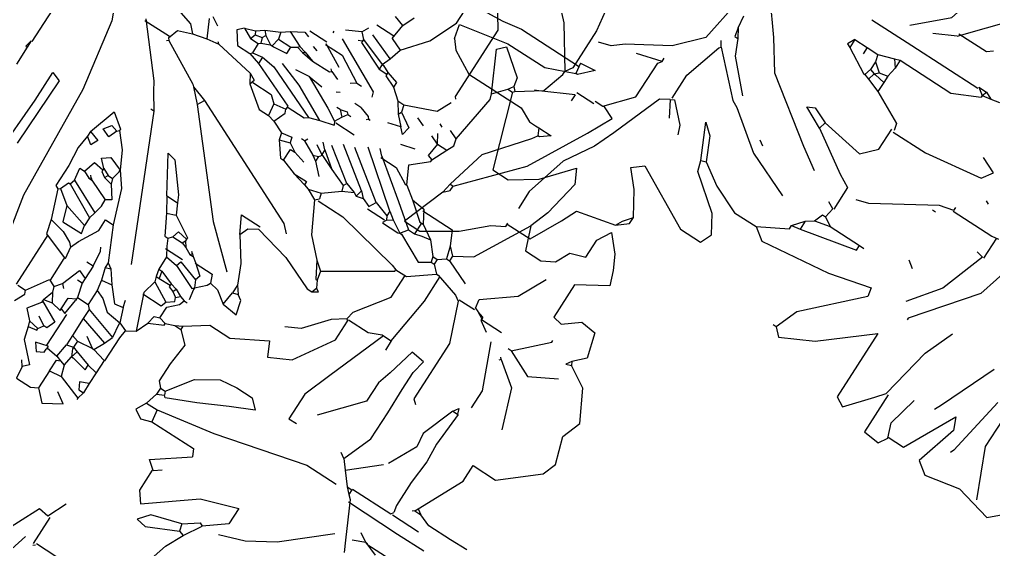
# Model space of a CAD drawing. Header units: metres. Extents: x 1769 to 3632, y 809 to 2652.
# Drawn here: x 2738.1456 to 2738.4718, y 1806.6162 to 1806.7936 of the extents above; entities that cross this region are included whole.
import ezdxf

# ---------------------------------------------------------------- set-up
doc = ezdxf.new("R2010")
doc.units = ezdxf.units.M
doc.header["$LTSCALE"] = 10
doc.layers.add('A-ELEV0', color=7, linetype='Continuous')
doc.layers.add('L-PLNT', color=66, linetype='Continuous')

# ---------------------------------------------------------------- blocks, each defined once
blk = doc.blocks.new('GARRA DE LEON')
at = {"layer": 'L-PLNT', "color": 65, "linetype": 'Continuous'}
for p, q in [((1271.7821, 335.3903), (1271.8152, 335.4027)), ((1271.8152, 335.4027), (1271.8773, 335.382)), ((1271.8773, 335.382), (1271.9229, 335.3986)), ((1271.9229, 335.3986), (1271.9933, 335.3613)), ((1271.7117, 335.3075), (1271.7821, 335.3903)), ((1271.9933, 335.3613), (1272.0223, 335.3116)), ((1271.5439, 335.3386), (1271.5429, 335.2951)), ((1272.0554, 335.3323), (1272.0305, 335.3075)), ((1272.1134, 335.3158), (1272.0554, 335.3323)), ((1272.0181, 335.2992), (1272.0223, 335.3116)), ((1272.0305, 335.3075), (1272.0223, 335.3116)), ((1272.1175, 335.2785), (1272.1134, 335.3158)), ((1271.5429, 335.2951), (1271.5429, 335.2371)), ((1271.7117, 335.2474), (1271.7117, 335.3075)), ((1271.9477, 335.2412), (1271.9809, 335.3034)), ((1272.0305, 335.3075), (1272.0181, 335.2992)), ((1272.2211, 335.2868), (1272.1796, 335.2185)), ((1272.2542, 335.2744), (1272.2211, 335.2868)), ((1272.0885, 335.2412), (1272.1175, 335.2785)), ((1272.2873, 335.2578), (1272.2542, 335.2744)), ((1271.4891, 335.1874), (1271.4891, 335.2578)), ((1271.5626, 335.1957), (1271.6703, 335.2474)), ((1271.6703, 335.2474), (1271.7117, 335.2474)), ((1271.9063, 335.2247), (1271.8152, 335.2578)), ((1271.9767, 335.1791), (1272.043, 335.2454)), ((1272.043, 335.2454), (1272.0471, 335.2454)), ((1272.3246, 335.2247), (1272.2873, 335.2578)), ((1271.5191, 335.1543), (1271.5191, 335.2247)), ((1271.5429, 335.2371), (1271.5543, 335.2081)), ((1271.9477, 335.1708), (1271.9063, 335.2247)), ((1271.9767, 335.1791), (1271.9477, 335.2412)), ((1272.0927, 335.2185), (1272.0885, 335.2412)), ((1272.2915, 335.206), (1272.3246, 335.2247)), ((1271.4321, 335.1418), (1271.4321, 335.204)), ((1271.5543, 335.1915), (1271.5543, 335.2081)), ((1271.5626, 335.1957), (1271.5543, 335.2081)), ((1272.1796, 335.2185), (1272.0927, 335.2185)), ((1272.2335, 335.1708), (1272.2459, 335.206)), ((1272.2459, 335.206), (1272.2915, 335.206)), ((1269.9724, 335.1211), (1270.0304, 335.1833)), ((1271.4901, 335.0549), (1271.4891, 335.1874)), ((1271.5543, 335.1915), (1271.5502, 335.1874)), ((1271.5543, 335.1915), (1271.5626, 335.1957)), ((1271.9767, 335.1791), (1271.9767, 335.1708)), ((1271.4342, 335.1377), (1271.4218, 335.1708)), ((1271.5191, 335.1501), (1271.5253, 335.1543)), ((1271.5419, 335.1504), (1271.5253, 335.1543)), ((1271.662, 335.1548), (1271.604, 335.1504)), ((1271.7076, 335.1512), (1271.662, 335.1548)), ((1271.7904, 335.1563), (1271.7076, 335.1512)), ((1271.8028, 335.1501), (1271.7904, 335.1543)), ((1271.7904, 335.1418), (1271.7904, 335.1543)), ((1271.8649, 335.1729), (1271.8194, 335.1729)), ((1271.9684, 335.1294), (1271.8649, 335.1729)), ((1271.9477, 335.1708), (1271.9436, 335.1667)), ((1271.9477, 335.1708), (1271.9519, 335.1667)), ((1272.0885, 335.1253), (1272.1548, 335.1584)), ((1272.1838, 335.1253), (1272.2003, 335.1543)), ((1272.2003, 335.1543), (1272.2335, 335.1708)), ((1271.4342, 335.1377), (1271.4218, 335.1087)), ((1271.4342, 335.1377), (1271.4342, 335.1418)), ((1271.4342, 335.1377), (1271.4466, 335.117)), ((1271.5191, 335.0466), (1271.5191, 335.1501)), ((1271.604, 335.1504), (1271.5419, 335.1504)), ((1271.7904, 335.1418), (1271.7117, 335.1129)), ((1271.7904, 335.1418), (1271.8028, 335.1501)), ((1271.9995, 335.0839), (1271.9995, 335.1377)), ((1269.9931, 335.0342), (1269.9724, 335.1211)), ((1271.6786, 335.117), (1271.6123, 335.0839)), ((1271.7117, 335.1129), (1271.6786, 335.117)), ((1272.0347, 335.0549), (1272.0885, 335.1253)), ((1272.1838, 335.0839), (1272.1838, 335.1253)), ((1271.4135, 335.0963), (1271.3887, 335.1087)), ((1271.4963, 335.0549), (1271.4135, 335.0963)), ((1271.9974, 335.0839), (1271.9809, 335.1087)), ((1272.3701, 335.0963), (1272.2832, 335.0797)), ((1272.4033, 335.0797), (1272.3701, 335.0963)), ((1270.1049, 335.0311), (1269.9931, 335.0797)), ((1271.3265, 334.9679), (1271.4135, 335.0673)), ((1271.546, 335.0093), (1271.604, 335.0756)), ((1272.0015, 335.0839), (1271.9974, 335.0839)), ((1272.0098, 335.0673), (1272.0015, 335.0839)), ((1272.0057, 335.0839), (1272.0015, 335.0839)), ((1272.0098, 335.0673), (1272.0057, 335.0839)), ((1272.014, 335.059), (1272.0098, 335.0673)), ((1272.2376, 335.0632), (1272.1838, 335.0839)), ((1272.2832, 335.0797), (1272.2376, 335.0632)), ((1272.337, 335.0218), (1272.4033, 335.0797)), ((1271.5046, 335.0466), (1271.4963, 335.0549)), ((1271.517, 335.0342), (1271.5046, 335.0466)), ((1271.517, 335.0466), (1271.5046, 335.0466)), ((1271.517, 335.0342), (1271.517, 335.0466)), ((1271.7655, 335.0528), (1271.7572, 335.0632)), ((1271.9146, 335.0528), (1271.7655, 335.0528)), ((1272.0057, 335.0176), (1271.9146, 335.0528)), ((1272.0098, 335.0176), (1272.0098, 335.059)), ((1272.014, 335.059), (1272.0347, 335.0549)), ((1272.1092, 334.9928), (1272.2376, 335.0632)), ((1269.9765, 334.9514), (1269.9931, 335.0342)), ((1270.1753, 335.0311), (1270.1049, 335.0311)), ((1271.546, 335.0093), (1271.517, 335.0342)), ((1271.8152, 335.0192), (1271.8484, 335.0259)), ((1271.8484, 335.0259), (1271.8525, 334.9928)), ((1270.2043, 335.0011), (1270.0593, 334.9762)), ((1271.5088, 334.9306), (1271.5088, 335.0093)), ((1271.5667, 334.9928), (1271.546, 335.0093)), ((1271.5667, 334.9928), (1271.6371, 335.0197)), ((1271.6371, 335.0197), (1271.7076, 335.0207)), ((1271.7076, 335.0207), (1271.7696, 335.0192)), ((1271.7696, 335.0192), (1271.8152, 335.0192)), ((1272.014, 335.0052), (1272.0057, 335.0176)), ((1272.0305, 334.9472), (1272.014, 335.0052)), ((1272.0719, 334.9514), (1272.0471, 335.0093)), ((1272.2976, 334.9638), (1272.337, 335.0218)), ((1271.5667, 334.9928), (1271.575, 334.9803)), ((1271.8525, 334.9928), (1271.7862, 334.9762)), ((1272.0844, 334.9514), (1272.1092, 334.9928)), ((1270.0593, 334.9762), (1270.0511, 334.9721)), ((1271.2893, 334.9058), (1271.3265, 334.9679)), ((1271.7034, 334.9658), (1271.6164, 334.8892)), ((1271.7531, 334.9658), (1271.7034, 334.9658)), ((1271.7862, 334.9762), (1271.7531, 334.9658)), ((1272.2976, 334.9224), (1272.2976, 334.9638)), ((1269.9972, 334.9224), (1269.9765, 334.9514)), ((1270.0966, 334.9514), (1269.9972, 334.9224)), ((1270.0034, 334.8768), (1270.1256, 334.9389)), ((1270.1256, 334.9389), (1270.0966, 334.9514)), ((1270.2622, 334.9534), (1270.1297, 334.8975)), ((1271.8484, 334.9389), (1271.8235, 334.9389)), ((1271.8484, 334.9389), (1271.9643, 334.9534)), ((1271.8484, 334.9182), (1271.8484, 334.9389)), ((1271.9643, 334.9534), (1272.0305, 334.9534)), ((1271.9891, 334.8892), (1272.0305, 334.9431)), ((1272.0305, 334.9431), (1272.0305, 334.9472)), ((1272.0471, 334.9265), (1272.0305, 334.9431)), ((1272.0595, 334.9265), (1272.0719, 334.9431)), ((1272.0719, 334.9431), (1272.0719, 334.9514)), ((1272.0844, 334.9514), (1272.0719, 334.9514)), ((1272.1009, 334.9348), (1272.0719, 334.9431)), ((1272.1009, 334.9348), (1272.0844, 334.9514)), ((1272.1341, 334.9182), (1272.1009, 334.9348)), ((1272.5109, 334.9224), (1272.5648, 334.9389)), ((1272.5648, 334.9389), (1272.573, 334.9389)), ((1272.5896, 334.9493), (1272.573, 334.9389)), ((1272.6642, 334.8768), (1272.573, 334.9389)), ((1272.689, 334.9493), (1272.5896, 334.9493)), ((1272.8132, 334.9306), (1272.689, 334.9493)), ((1271.4549, 334.7153), (1271.5088, 334.9306)), ((1271.8484, 334.9182), (1271.7076, 334.8644)), ((1271.8359, 334.8851), (1271.8484, 334.9141)), ((1271.8484, 334.9141), (1271.8484, 334.9182)), ((1272.0305, 334.8934), (1272.0471, 334.9182)), ((1272.0471, 334.9182), (1272.0471, 334.9265)), ((1272.0595, 334.9265), (1272.0471, 334.9265)), ((1272.0595, 334.9141), (1272.0471, 334.9182)), ((1272.0595, 334.9141), (1272.0595, 334.9265)), ((1272.0885, 334.8892), (1272.0595, 334.9141)), ((1272.1341, 334.8395), (1272.1341, 334.9182)), ((1272.4695, 334.8644), (1272.2976, 334.9224)), ((1272.4736, 334.8685), (1272.5109, 334.9224)), ((1270.1297, 334.8975), (1270.1132, 334.8892)), ((1271.2686, 334.8478), (1271.2893, 334.9058)), ((1272.0637, 334.8271), (1272.0305, 334.8934)), ((1270.0034, 334.8354), (1270.0034, 334.8768)), ((1271.8359, 334.8313), (1271.8359, 334.8851)), ((1271.8566, 334.8313), (1271.9312, 334.8851)), ((1271.9312, 334.8851), (1271.9891, 334.8851)), ((1271.9891, 334.8602), (1271.9891, 334.8892)), ((1272.0803, 334.852), (1272.0844, 334.8685)), ((1272.0844, 334.8685), (1272.0885, 334.8892)), ((1272.1092, 334.8561), (1272.0885, 334.8892)), ((1272.4695, 334.8644), (1272.4736, 334.8685)), ((1272.4819, 334.8602), (1272.4736, 334.8685)), ((1272.7718, 334.7691), (1272.6642, 334.8768)), ((1270.4818, 334.8602), (1270.3906, 334.8354)), ((1271.3017, 334.854), (1271.2644, 334.8064)), ((1271.3431, 334.854), (1271.3017, 334.854)), ((1271.3141, 334.7691), (1271.3431, 334.854)), ((1271.575, 334.8395), (1271.575, 334.8602)), ((1271.7076, 334.8644), (1271.6413, 334.8395)), ((1271.8939, 334.7194), (1271.985, 334.8602)), ((1271.985, 334.8602), (1271.9891, 334.8602)), ((1271.9933, 334.8478), (1271.9891, 334.8602)), ((1272.0243, 334.6946), (1271.9933, 334.8478)), ((1272.0803, 334.8354), (1272.0803, 334.852)), ((1272.1092, 334.852), (1272.0803, 334.852)), ((1272.1382, 334.8395), (1272.1092, 334.8561)), ((1272.1092, 334.852), (1272.1092, 334.8561)), ((1272.1092, 334.8478), (1272.1092, 334.852)), ((1272.1423, 334.8064), (1272.1092, 334.8478)), ((1272.4405, 334.8271), (1272.4695, 334.852)), ((1272.4695, 334.852), (1272.4695, 334.8644)), ((1272.4695, 334.852), (1272.4819, 334.8602)), ((1272.5026, 334.8561), (1272.4819, 334.8602)), ((1272.5482, 334.7981), (1272.5026, 334.8561)), ((1269.9807, 334.823), (1270.0014, 334.8354)), ((1270.0014, 334.8354), (1270.0345, 334.823)), ((1270.0345, 334.823), (1270.1049, 334.8395)), ((1270.2084, 334.8023), (1270.2788, 334.8313)), ((1270.3906, 334.8354), (1270.254, 334.7277)), ((1271.6413, 334.8395), (1271.575, 334.8395)), ((1271.691, 334.7733), (1271.7821, 334.8313)), ((1271.7821, 334.8313), (1271.8318, 334.8313)), ((1271.8359, 334.8271), (1271.8152, 334.7981)), ((1271.8359, 334.8271), (1271.8318, 334.8313)), ((1271.8359, 334.8271), (1271.8566, 334.8313)), ((1272.0637, 334.823), (1272.0803, 334.8354)), ((1272.0637, 334.823), (1272.0637, 334.8271)), ((1272.1217, 334.7816), (1272.0803, 334.8354)), ((1272.1423, 334.8064), (1272.1382, 334.8395)), ((1272.3121, 334.8147), (1272.4281, 334.8313)), ((1272.4281, 334.8313), (1272.4405, 334.8271)), ((1272.4405, 334.8271), (1272.5316, 334.7816)), ((1269.9848, 334.7836), (1269.9807, 334.823)), ((1270.0842, 334.7774), (1270.2084, 334.8023)), ((1270.5128, 334.7857), (1270.5149, 334.8023)), ((1271.223, 334.7816), (1271.2644, 334.8064)), ((1271.2686, 334.7981), (1271.2644, 334.8064)), ((1272.0616, 334.8188), (1272.0637, 334.823)), ((1272.0616, 334.7774), (1272.0616, 334.8188)), ((1272.0803, 334.794), (1272.0637, 334.823)), ((1272.1631, 334.7774), (1272.1423, 334.8064)), ((1272.2417, 334.794), (1272.279, 334.8106)), ((1272.279, 334.8106), (1272.2956, 334.8188)), ((1272.279, 334.7857), (1272.279, 334.8106)), ((1272.2956, 334.8188), (1272.3121, 334.8147)), ((1272.3121, 334.8147), (1272.3204, 334.794)), ((1270.0842, 334.7836), (1269.9848, 334.7836)), ((1270.461, 334.794), (1270.3534, 334.7567)), ((1270.461, 334.7981), (1270.5149, 334.7981)), ((1270.461, 334.794), (1270.4652, 334.7774)), ((1270.5128, 334.6822), (1270.5128, 334.7857)), ((1271.1816, 334.7609), (1271.223, 334.7816)), ((1271.2272, 334.7691), (1271.223, 334.7816)), ((1271.2437, 334.765), (1271.2686, 334.7981)), ((1271.8152, 334.7981), (1271.7614, 334.7526)), ((1272.0637, 334.7774), (1272.0719, 334.7816)), ((1272.0719, 334.7816), (1272.0803, 334.794)), ((1272.0803, 334.7774), (1272.0719, 334.7816)), ((1272.0927, 334.7774), (1272.0803, 334.794)), ((1272.1879, 334.6946), (1272.1217, 334.7816)), ((1272.2045, 334.7567), (1272.2376, 334.794)), ((1272.2376, 334.794), (1272.2417, 334.794)), ((1272.2459, 334.7816), (1272.2417, 334.794)), ((1272.279, 334.7857), (1272.2459, 334.7816)), ((1272.279, 334.7857), (1272.2997, 334.7733)), ((1272.279, 334.7857), (1272.2873, 334.765)), ((1272.5316, 334.7816), (1272.5482, 334.7981)), ((1270.0055, 334.7112), (1270.0635, 334.7609)), ((1270.0635, 334.7609), (1270.0842, 334.7774)), ((1271.1236, 334.7443), (1271.1816, 334.7609)), ((1271.194, 334.6987), (1271.2272, 334.7691)), ((1271.2437, 334.765), (1271.223, 334.6946)), ((1271.2437, 334.765), (1271.2272, 334.7691)), ((1271.2313, 334.6615), (1271.3141, 334.7691)), ((1271.5502, 334.765), (1271.5253, 334.7112)), ((1271.5698, 334.7443), (1271.5502, 334.765)), ((1271.6661, 334.7236), (1271.691, 334.7733)), ((1272.0699, 334.7319), (1272.0699, 334.7774)), ((1272.0927, 334.7402), (1272.0803, 334.7774)), ((1272.0927, 334.7774), (1272.0803, 334.7774)), ((1272.0927, 334.7774), (1272.1879, 334.6573)), ((1272.1631, 334.7774), (1272.2045, 334.7567)), ((1272.1631, 334.7733), (1272.1631, 334.7774)), ((1272.1838, 334.736), (1272.1631, 334.7733)), ((1272.3204, 334.765), (1272.3163, 334.7733)), ((1272.3411, 334.7443), (1272.3743, 334.7609)), ((1272.3908, 334.7609), (1272.3867, 334.765)), ((1272.5689, 334.7609), (1272.3908, 334.7609)), ((1272.6849, 334.6822), (1272.5689, 334.7609)), ((1270.3534, 334.7567), (1270.283, 334.7029)), ((1270.5728, 334.7319), (1270.5687, 334.7402)), ((1271.5698, 334.7029), (1271.5698, 334.7443)), ((1271.7614, 334.7526), (1271.7448, 334.7194)), ((1271.8442, 334.7277), (1271.8525, 334.7402)), ((1271.8525, 334.7402), (1271.8566, 334.7319)), ((1272.0761, 334.7319), (1272.0927, 334.7402)), ((1272.0927, 334.7402), (1272.1713, 334.6325)), ((1272.1838, 334.6946), (1272.1838, 334.736)), ((1272.2335, 334.7153), (1272.2417, 334.7484)), ((1272.3039, 334.7153), (1272.2956, 334.736)), ((1272.3121, 334.6739), (1272.3411, 334.7443)), ((1270.254, 334.7277), (1270.2498, 334.7277)), ((1271.4301, 334.5786), (1271.4549, 334.7153)), ((1271.6992, 334.707), (1271.6661, 334.7236)), ((1271.8442, 334.7277), (1271.8566, 334.7319)), ((1271.8442, 334.7153), (1271.8442, 334.7277)), ((1271.8773, 334.6366), (1271.8442, 334.7153)), ((1271.8732, 334.7236), (1271.8566, 334.7319)), ((1271.8732, 334.7194), (1271.8732, 334.7236)), ((1271.8939, 334.7194), (1271.8732, 334.7236)), ((1271.9105, 334.6987), (1271.8732, 334.7194)), ((1271.9105, 334.6987), (1271.8939, 334.7194)), ((1272.0844, 334.7112), (1272.0761, 334.7319)), ((1270.0179, 334.6884), (1270.0055, 334.7112)), ((1270.5894, 334.5579), (1270.6101, 334.6946)), ((1270.6101, 334.6946), (1270.635, 334.7112)), ((1270.635, 334.7112), (1270.6515, 334.6739)), ((1271.1982, 334.6739), (1271.194, 334.6987)), ((1271.223, 334.6946), (1271.1982, 334.6739)), ((1271.3265, 334.6242), (1271.3845, 334.7029)), ((1271.4011, 334.6946), (1271.3845, 334.7029)), ((1271.4011, 334.6946), (1271.3845, 334.7029)), ((1271.4011, 334.5828), (1271.4011, 334.6946)), ((1271.5253, 334.7112), (1271.4922, 334.6449)), ((1271.5647, 334.6615), (1271.5698, 334.7029)), ((1271.6558, 334.6283), (1271.6992, 334.707)), ((1271.9519, 334.6573), (1271.9105, 334.6987)), ((1272.0243, 334.6283), (1272.0243, 334.6946)), ((1272.0803, 334.6946), (1272.0844, 334.7112)), ((1272.0803, 334.6946), (1272.0968, 334.6987)), ((1272.0844, 334.6863), (1272.0803, 334.6946)), ((1272.0968, 334.6987), (1272.0844, 334.7112)), ((1272.0968, 334.6987), (1272.1631, 334.6076)), ((1272.1879, 334.6946), (1272.2003, 334.6822)), ((1272.2749, 334.7112), (1272.2542, 334.707)), ((1272.2542, 334.707), (1272.2666, 334.6946)), ((1272.2666, 334.6946), (1272.2583, 334.6656)), ((1272.2873, 334.6739), (1272.2666, 334.6946)), ((1272.2956, 334.678), (1272.2749, 334.7112)), ((1270.1877, 334.6884), (1270.0179, 334.6884)), ((1270.0966, 334.5786), (1270.1877, 334.6884)), ((1270.3658, 334.6573), (1270.3534, 334.6739)), ((1270.5149, 334.6822), (1270.5066, 334.649)), ((1270.5149, 334.6822), (1270.5232, 334.6822)), ((1272.0719, 334.6615), (1272.0844, 334.6863)), ((1272.0927, 334.6615), (1272.0844, 334.6863)), ((1272.2873, 334.6739), (1272.2956, 334.678)), ((1272.3121, 334.6573), (1272.2873, 334.6739)), ((1272.3121, 334.6739), (1272.2956, 334.678)), ((1272.3121, 334.6573), (1272.3121, 334.6739)), ((1272.4654, 334.6449), (1272.5316, 334.6739)), ((1272.5316, 334.6739), (1272.6849, 334.6739)), ((1270.5066, 334.649), (1270.4238, 334.5124)), ((1270.49, 334.6408), (1270.49, 334.649)), ((1271.2561, 334.6428), (1271.2313, 334.6615)), ((1271.31, 334.6449), (1271.3224, 334.6615)), ((1271.5336, 334.6118), (1271.5647, 334.6615)), ((1272.0223, 334.6201), (1271.9519, 334.6573)), ((1272.043, 334.6242), (1272.0719, 334.6615)), ((1272.0844, 334.6573), (1272.0719, 334.6615)), ((1272.0844, 334.6573), (1272.0927, 334.6615)), ((1272.1009, 334.6159), (1272.0844, 334.6573)), ((1272.0927, 334.6615), (1272.1465, 334.5869)), ((1272.3329, 334.6325), (1272.3121, 334.6573)), ((1270.7716, 334.6159), (1270.7758, 334.6366)), ((1271.31, 334.6428), (1271.2561, 334.6428)), ((1271.31, 334.6449), (1271.3265, 334.6242)), ((1271.4922, 334.6449), (1271.4632, 334.5786)), ((1271.6558, 334.5745), (1271.6558, 334.6283)), ((1271.898, 334.5497), (1271.8773, 334.6366)), ((1272.0223, 334.6201), (1272.0305, 334.6283)), ((1272.043, 334.6242), (1272.0305, 334.6283)), ((1272.2417, 334.6242), (1272.2417, 334.6283)), ((1272.3453, 334.6035), (1272.3329, 334.6325)), ((1272.3453, 334.6325), (1272.3329, 334.6325)), ((1272.3536, 334.6035), (1272.3453, 334.6325)), ((1272.4115, 334.5994), (1272.4654, 334.6449)), ((1270.2457, 334.6242), (1270.1297, 334.5082)), ((1270.2416, 334.5207), (1270.2664, 334.6201)), ((1270.2664, 334.6201), (1270.2457, 334.6242)), ((1270.7675, 334.5952), (1270.7716, 334.6159)), ((1270.7799, 334.5994), (1270.7716, 334.6159)), ((1271.4756, 334.5704), (1271.5336, 334.6118)), ((1271.7117, 334.5745), (1271.7076, 334.6118)), ((1271.7076, 334.6118), (1271.7407, 334.6035)), ((1271.7407, 334.6035), (1271.749, 334.5911)), ((1271.9394, 334.5911), (1271.9229, 334.6076)), ((1272.0347, 334.5952), (1272.0223, 334.6201)), ((1272.0347, 334.5952), (1272.043, 334.6242)), ((1272.1299, 334.5786), (1272.1009, 334.6159)), ((1272.1175, 334.5786), (1272.1009, 334.6159)), ((1272.1941, 334.5662), (1272.1941, 334.6159)), ((1272.2417, 334.6242), (1272.2376, 334.6201)), ((1272.2459, 334.6201), (1272.2417, 334.6242)), ((1272.2542, 334.5952), (1272.2459, 334.6201)), ((1272.2542, 334.5952), (1272.2459, 334.6201)), ((1272.2997, 334.5994), (1272.2873, 334.6035)), ((1272.3494, 334.6035), (1272.3453, 334.6035)), ((1272.3494, 334.5828), (1272.3494, 334.6035)), ((1272.3536, 334.6035), (1272.3494, 334.6035)), ((1272.3619, 334.5869), (1272.3536, 334.6035)), ((1270.7343, 334.5331), (1270.7633, 334.5952)), ((1270.7675, 334.5952), (1270.7633, 334.5952)), ((1270.7675, 334.5952), (1270.7799, 334.5994)), ((1270.7799, 334.5786), (1270.7675, 334.5952)), ((1270.7799, 334.5786), (1270.7799, 334.5994)), ((1270.8503, 334.4751), (1270.987, 334.5952)), ((1271.0284, 334.5124), (1271.0284, 334.5911)), ((1271.3928, 334.5579), (1271.4011, 334.5828)), ((1271.4301, 334.5786), (1271.4011, 334.5828)), ((1271.7448, 334.5786), (1271.749, 334.5911)), ((1271.7655, 334.5786), (1271.749, 334.5911)), ((1272.0761, 334.2888), (1271.9394, 334.5911)), ((1272.0388, 334.5828), (1272.0347, 334.5952)), ((1272.0471, 334.5828), (1272.0388, 334.5828)), ((1272.0471, 334.5497), (1272.0388, 334.5828)), ((1272.0471, 334.5497), (1272.0471, 334.5828)), ((1272.0968, 334.5745), (1272.0719, 334.5994)), ((1272.2252, 334.5786), (1272.2252, 334.5869)), ((1272.2542, 334.5952), (1272.2542, 334.5786)), ((1272.3619, 334.4751), (1272.2997, 334.5994)), ((1272.3784, 334.5165), (1272.3494, 334.5828)), ((1272.3619, 334.5828), (1272.3494, 334.5828)), ((1272.3619, 334.5828), (1272.3825, 334.5911)), ((1272.3619, 334.5828), (1272.3619, 334.5869)), ((1272.3867, 334.5165), (1272.3619, 334.5828)), ((1272.3825, 334.5911), (1272.4115, 334.5994)), ((1272.3825, 334.5911), (1272.4074, 334.529)), ((1272.424, 334.5704), (1272.4115, 334.5994)), ((1272.4612, 334.5745), (1272.4902, 334.5869)), ((1270.0593, 334.5041), (1270.0966, 334.5786)), ((1270.7758, 334.5786), (1270.7758, 334.4006)), ((1270.8565, 334.5497), (1270.8669, 334.5621)), ((1271.4301, 334.5497), (1271.4301, 334.5786)), ((1271.4591, 334.5579), (1271.4674, 334.5745)), ((1271.4632, 334.5786), (1271.4674, 334.5745)), ((1271.4756, 334.5704), (1271.4674, 334.5745)), ((1271.4756, 334.5579), (1271.4756, 334.5704)), ((1271.6206, 334.5248), (1271.6558, 334.5745)), ((1271.7117, 334.5745), (1271.7448, 334.5786)), ((1271.7324, 334.5455), (1271.7117, 334.5745)), ((1271.7655, 334.5786), (1271.7448, 334.5786)), ((1271.8111, 334.5579), (1271.7655, 334.5786)), ((1272.1051, 334.5621), (1272.0968, 334.5745)), ((1272.1092, 334.5745), (1272.0968, 334.5745)), ((1272.1051, 334.5621), (1272.1092, 334.5745)), ((1272.1217, 334.529), (1272.1051, 334.5621)), ((1272.1092, 334.5745), (1272.1134, 334.5786)), ((1272.1175, 334.5786), (1272.1134, 334.5786)), ((1272.1299, 334.5786), (1272.1175, 334.5786)), ((1272.1175, 334.5786), (1272.1299, 334.5579)), ((1272.1299, 334.5786), (1272.1423, 334.5662)), ((1272.1796, 334.5331), (1272.1879, 334.5662)), ((1272.1962, 334.5621), (1272.1879, 334.5662)), ((1272.1962, 334.5621), (1272.2128, 334.5704)), ((1272.2128, 334.5331), (1272.1962, 334.5621)), ((1272.2128, 334.5704), (1272.2252, 334.5786)), ((1272.2252, 334.5579), (1272.2128, 334.5704)), ((1272.2293, 334.5745), (1272.2252, 334.5786)), ((1272.2252, 334.5579), (1272.2293, 334.5745)), ((1272.2956, 334.5579), (1272.2956, 334.5704)), ((1272.424, 334.5704), (1272.4612, 334.5745)), ((1272.4302, 334.5704), (1272.4302, 334.5248)), ((1272.4612, 334.5745), (1272.4695, 334.5497)), ((1270.2912, 334.413), (1270.3202, 334.5455)), ((1270.3202, 334.5455), (1270.3326, 334.5455)), ((1270.3326, 334.5455), (1270.3326, 334.5579)), ((1270.3326, 334.4668), (1270.3326, 334.5455)), ((1270.5894, 334.471), (1270.5894, 334.5579)), ((1270.8565, 334.4751), (1270.8565, 334.5497)), ((1271.4052, 334.5372), (1271.3928, 334.5579)), ((1271.4301, 334.5497), (1271.4052, 334.5372)), ((1271.4301, 334.5497), (1271.4591, 334.5579)), ((1271.4756, 334.5579), (1271.4591, 334.5579)), ((1271.488, 334.5466), (1271.4756, 334.5579)), ((1271.5336, 334.5466), (1271.488, 334.5466)), ((1271.5874, 334.5517), (1271.5336, 334.5466)), ((1271.6123, 334.5248), (1271.5874, 334.5517)), ((1271.7365, 334.5248), (1271.7324, 334.5455)), ((1271.8566, 334.4544), (1271.778, 334.5414)), ((1271.8649, 334.5207), (1271.8111, 334.5579)), ((1271.8856, 334.529), (1271.898, 334.5497)), ((1271.9042, 334.5), (1271.9042, 334.5497)), ((1272.0595, 334.5124), (1272.0471, 334.5497)), ((1272.0885, 334.5248), (1272.0803, 334.5538)), ((1272.2252, 334.5579), (1272.2252, 334.5497)), ((1272.2542, 334.529), (1272.2583, 334.5372)), ((1272.2956, 334.5579), (1272.2873, 334.5455)), ((1272.3308, 334.4958), (1272.2956, 334.5579)), ((1270.2208, 334.355), (1270.2416, 334.5207)), ((1270.7343, 334.3964), (1270.7343, 334.5331)), ((1271.0946, 334.5), (1271.1402, 334.5207)), ((1271.6123, 334.5082), (1271.6206, 334.5248)), ((1271.6123, 334.5082), (1271.6123, 334.5248)), ((1271.6206, 334.5248), (1271.6123, 334.5248)), ((1271.7076, 334.5), (1271.7282, 334.5207)), ((1271.7282, 334.5207), (1271.7365, 334.5248)), ((1271.7552, 334.5165), (1271.7365, 334.5248)), ((1271.7552, 334.471), (1271.7552, 334.5165)), ((1271.8649, 334.5207), (1271.8856, 334.529)), ((1271.8649, 334.5207), (1271.9042, 334.5)), ((1272.1009, 334.5041), (1272.0885, 334.5248)), ((1272.0885, 334.5124), (1272.0885, 334.5248)), ((1272.1217, 334.529), (1272.1299, 334.5331)), ((1272.1217, 334.529), (1272.1217, 334.5207)), ((1272.1713, 334.5082), (1272.1796, 334.5331)), ((1272.1796, 334.5331), (1272.2211, 334.4503)), ((1272.25, 334.4586), (1272.2128, 334.5331)), ((1272.2873, 334.4958), (1272.279, 334.5165)), ((1272.3825, 334.5165), (1272.3784, 334.5165)), ((1272.3825, 334.5165), (1272.3784, 334.5082)), ((1272.3867, 334.5165), (1272.3825, 334.5165)), ((1272.3991, 334.5041), (1272.3867, 334.5165)), ((1270.0759, 334.4875), (1270.0593, 334.5041)), ((1270.1297, 334.5082), (1270.0759, 334.4875)), ((1270.4238, 334.5124), (1270.4155, 334.4834)), ((1271.0242, 334.5124), (1271.0201, 334.5082)), ((1271.0946, 334.5062), (1271.0242, 334.5062)), ((1271.0988, 334.4751), (1271.0946, 334.5)), ((1271.604, 334.4875), (1271.6123, 334.5082)), ((1271.6578, 334.4917), (1271.6703, 334.4958)), ((1271.6703, 334.4958), (1271.6703, 334.5041)), ((1271.6744, 334.4834), (1271.6703, 334.4958)), ((1271.7034, 334.5), (1271.6786, 334.5041)), ((1271.7034, 334.4958), (1271.7076, 334.5)), ((1271.7076, 334.5), (1271.7034, 334.5)), ((1271.7282, 334.4378), (1271.7034, 334.4958)), ((1271.7241, 334.4917), (1271.7076, 334.5)), ((1271.7365, 334.4958), (1271.7241, 334.4917)), ((1271.7572, 334.471), (1271.7365, 334.4958)), ((1272.0595, 334.5124), (1272.0885, 334.5124)), ((1272.0595, 334.5041), (1272.0595, 334.5124)), ((1272.0927, 334.4793), (1272.0595, 334.5041)), ((1272.0927, 334.4793), (1272.1009, 334.5041)), ((1272.1134, 334.5), (1272.1009, 334.5041)), ((1272.1092, 334.4751), (1272.1134, 334.5)), ((1272.1651, 334.5), (1272.1713, 334.5082)), ((1272.1651, 334.4544), (1272.1651, 334.5)), ((1272.2252, 334.3799), (1272.1713, 334.5082)), ((1272.25, 334.4586), (1272.2459, 334.4958)), ((1272.2832, 334.4917), (1272.2873, 334.4958)), ((1272.2873, 334.4958), (1272.2915, 334.4917)), ((1272.3329, 334.4503), (1272.3039, 334.5041)), ((1272.3308, 334.4503), (1272.3308, 334.4958)), ((1272.3991, 334.5041), (1272.3825, 334.471)), ((1272.3991, 334.5041), (1272.4157, 334.5124)), ((1270.0759, 334.4875), (1270.0759, 334.4793)), ((1270.8503, 334.4751), (1270.8255, 334.4254)), ((1270.8793, 334.442), (1271.0284, 334.4834)), ((1270.9911, 334.4254), (1271.0988, 334.4751)), ((1271.5833, 334.4544), (1271.5999, 334.4875)), ((1271.5999, 334.4875), (1271.604, 334.4875)), ((1271.6082, 334.471), (1271.604, 334.4875)), ((1271.6371, 334.471), (1271.6578, 334.4917)), ((1271.6454, 334.4627), (1271.6578, 334.4793)), ((1271.6578, 334.4793), (1271.6661, 334.4751)), ((1271.6661, 334.4751), (1271.6744, 334.4834)), ((1271.6744, 334.4627), (1271.6661, 334.4751)), ((1271.6827, 334.4668), (1271.6744, 334.4834)), ((1271.7407, 334.442), (1271.7241, 334.4917)), ((1272.1092, 334.4751), (1272.0927, 334.4793)), ((1272.1217, 334.4461), (1272.1092, 334.4751)), ((1272.2832, 334.4461), (1272.2832, 334.4917)), ((1270.3244, 334.4296), (1270.3326, 334.4668)), ((1270.3451, 334.4461), (1270.3326, 334.4668)), ((1270.3451, 334.4461), (1270.3699, 334.4503)), ((1270.4279, 334.4523), (1270.3699, 334.4523)), ((1270.3699, 334.4503), (1270.3782, 334.4337)), ((1270.4445, 334.4213), (1270.4279, 334.4523)), ((1270.5066, 334.4337), (1270.5397, 334.4648)), ((1270.5397, 334.4648), (1270.5936, 334.4648)), ((1270.6101, 334.4668), (1270.5936, 334.471)), ((1270.6474, 334.3923), (1270.6101, 334.4668)), ((1271.5543, 334.442), (1271.5833, 334.4544)), ((1271.5833, 334.4544), (1271.604, 334.4586)), ((1271.604, 334.4586), (1271.6082, 334.471)), ((1271.6082, 334.471), (1271.6371, 334.471)), ((1271.633, 334.4586), (1271.6454, 334.4627)), ((1271.633, 334.4089), (1271.633, 334.4586)), ((1271.6703, 334.4171), (1271.6454, 334.4627)), ((1271.6744, 334.4627), (1271.6827, 334.4668)), ((1271.6786, 334.4503), (1271.6744, 334.4627)), ((1271.6827, 334.4503), (1271.6786, 334.4503)), ((1271.6868, 334.4503), (1271.6827, 334.4668)), ((1271.6827, 334.4213), (1271.6827, 334.4503)), ((1271.6868, 334.4503), (1271.6827, 334.4503)), ((1271.6992, 334.4171), (1271.6868, 334.4503)), ((1271.7655, 334.4586), (1271.7572, 334.471)), ((1271.7655, 334.4503), (1271.7655, 334.4586)), ((1271.7696, 334.4544), (1271.7655, 334.4586)), ((1271.7655, 334.4503), (1271.7696, 334.4544)), ((1271.7738, 334.4337), (1271.7655, 334.4503)), ((1271.7696, 334.4544), (1271.7738, 334.4503)), ((1272.0595, 334.2805), (1271.8566, 334.4544)), ((1272.1217, 334.4461), (1272.1507, 334.4586)), ((1272.1507, 334.4586), (1272.1589, 334.4544)), ((1272.1548, 334.4254), (1272.1589, 334.4544)), ((1272.1672, 334.4544), (1272.1589, 334.4544)), ((1272.2128, 334.3467), (1272.1672, 334.4544)), ((1272.2211, 334.4503), (1272.2417, 334.3923)), ((1272.25, 334.4586), (1272.2459, 334.4254)), ((1272.337, 334.4503), (1272.337, 334.4047)), ((1272.366, 334.4503), (1272.3619, 334.4503)), ((1270.312, 334.413), (1270.3244, 334.4296)), ((1270.3244, 334.4296), (1270.3451, 334.4378)), ((1270.3451, 334.4378), (1270.3451, 334.4461)), ((1270.5232, 334.3302), (1270.5066, 334.4337)), ((1270.813, 334.3716), (1270.8793, 334.442)), ((1271.5419, 334.4213), (1271.5543, 334.442)), ((1271.6371, 334.4089), (1271.5543, 334.442)), ((1271.7282, 334.4378), (1271.7407, 334.442)), ((1271.7324, 334.4089), (1271.7282, 334.4378)), ((1271.7469, 334.3964), (1271.7469, 334.442)), ((1271.778, 334.4213), (1271.7738, 334.4337)), ((1271.7862, 334.4254), (1271.7738, 334.4337)), ((1272.1258, 334.4296), (1272.1217, 334.4461)), ((1272.1258, 334.4047), (1272.1258, 334.4296)), ((1272.1548, 334.4254), (1272.1258, 334.4296)), ((1272.2873, 334.4171), (1272.2832, 334.4461)), ((1272.2915, 334.4213), (1272.2832, 334.4461)), ((1272.3121, 334.4296), (1272.308, 334.442)), ((1270.2871, 334.3923), (1270.312, 334.413)), ((1270.2871, 334.3923), (1270.2912, 334.413)), ((1270.312, 334.413), (1270.2912, 334.413)), ((1270.5066, 334.326), (1270.4445, 334.4213)), ((1271.3555, 334.413), (1271.3514, 334.413)), ((1271.3555, 334.413), (1271.3721, 334.4171)), ((1271.3763, 334.355), (1271.3555, 334.413)), ((1271.397, 334.4171), (1271.3721, 334.4171)), ((1271.3721, 334.4047), (1271.3721, 334.4171)), ((1271.397, 334.4171), (1271.3887, 334.3964)), ((1271.4259, 334.4171), (1271.397, 334.4171)), ((1271.4301, 334.3923), (1271.4259, 334.4171)), ((1271.4591, 334.4171), (1271.4259, 334.4171)), ((1271.4591, 334.4192), (1271.5212, 334.4192)), ((1271.4674, 334.384), (1271.4591, 334.4171)), ((1271.5212, 334.4192), (1271.5419, 334.4213)), ((1271.5502, 334.4006), (1271.5419, 334.4213)), ((1271.6371, 334.4089), (1271.6703, 334.4171)), ((1271.6827, 334.413), (1271.6703, 334.4171)), ((1271.6992, 334.4171), (1271.6827, 334.4213)), ((1271.6827, 334.4171), (1271.6827, 334.4213)), ((1271.6827, 334.413), (1271.6827, 334.4171)), ((1271.6992, 334.4089), (1271.6827, 334.413)), ((1271.6992, 334.4089), (1271.6992, 334.4171)), ((1271.7324, 334.4089), (1271.6992, 334.4089)), ((1271.7531, 334.3964), (1271.7324, 334.4089)), ((1271.778, 334.4213), (1271.7862, 334.4254)), ((1271.778, 334.3964), (1271.778, 334.4213)), ((1271.7904, 334.4254), (1271.7862, 334.4254)), ((1271.7945, 334.4254), (1271.7904, 334.4254)), ((1271.7945, 334.4006), (1271.7904, 334.4254)), ((1271.8235, 334.3757), (1271.7945, 334.4254)), ((1272.1693, 334.4089), (1272.1548, 334.4254)), ((1272.1693, 334.3592), (1272.1693, 334.4089)), ((1272.2873, 334.4171), (1272.2915, 334.4213)), ((1272.2915, 334.4006), (1272.2873, 334.4171)), ((1272.2956, 334.4047), (1272.2915, 334.4213)), ((1272.3287, 334.3964), (1272.3246, 334.4089)), ((1270.2416, 334.326), (1270.2788, 334.3923)), ((1270.2788, 334.3923), (1270.2871, 334.3923)), ((1270.6598, 334.3592), (1270.6474, 334.3923)), ((1270.6722, 334.3923), (1270.6474, 334.3923)), ((1270.6764, 334.3674), (1270.6722, 334.3923)), ((1270.6888, 334.3923), (1270.6722, 334.3923)), ((1270.6847, 334.3716), (1270.6888, 334.3923)), ((1270.6888, 334.3923), (1270.7136, 334.3964)), ((1270.7302, 334.384), (1270.7136, 334.3964)), ((1270.7343, 334.3964), (1270.7136, 334.3964)), ((1270.7178, 334.3467), (1270.7302, 334.384)), ((1270.7302, 334.384), (1270.7343, 334.3964)), ((1270.7758, 334.4006), (1270.7758, 334.2929)), ((1271.3017, 334.3509), (1271.3265, 334.3923)), ((1271.3265, 334.3923), (1271.3431, 334.3674)), ((1271.3887, 334.3964), (1271.3721, 334.4047)), ((1271.4259, 334.355), (1271.4177, 334.3923)), ((1271.4177, 334.3923), (1271.4301, 334.3923)), ((1271.4425, 334.355), (1271.4301, 334.3923)), ((1271.4674, 334.384), (1271.4922, 334.3964)), ((1271.4674, 334.3799), (1271.4674, 334.384)), ((1271.4922, 334.3964), (1271.5129, 334.4047)), ((1271.5129, 334.326), (1271.4922, 334.3964)), ((1271.5378, 334.326), (1271.5129, 334.4047)), ((1271.546, 334.4006), (1271.5129, 334.4047)), ((1271.5502, 334.4006), (1271.546, 334.4006)), ((1271.5543, 334.3633), (1271.5502, 334.4006)), ((1271.5833, 334.3882), (1271.5502, 334.4006)), ((1271.5792, 334.3674), (1271.5833, 334.3882)), ((1271.5833, 334.3882), (1271.5999, 334.384)), ((1271.7696, 334.3882), (1271.7531, 334.3964)), ((1271.7696, 334.3882), (1271.778, 334.3964)), ((1271.7696, 334.3799), (1271.7696, 334.3882)), ((1271.778, 334.3964), (1271.7945, 334.4006)), ((1272.1631, 334.355), (1272.1258, 334.4047)), ((1272.2625, 334.355), (1272.2666, 334.3882)), ((1272.2666, 334.3882), (1272.2832, 334.3882)), ((1272.2832, 334.3882), (1272.2915, 334.4006)), ((1272.2832, 334.355), (1272.2832, 334.3882)), ((1272.2915, 334.4006), (1272.2956, 334.4047)), ((1272.3121, 334.3674), (1272.2956, 334.4047)), ((1272.3121, 334.3674), (1272.3287, 334.3964)), ((1270.4528, 334.3177), (1270.4196, 334.3674)), ((1270.6598, 334.3592), (1270.6764, 334.3633)), ((1270.6764, 334.3633), (1270.6847, 334.3716)), ((1270.6764, 334.3633), (1270.6764, 334.3674)), ((1270.6805, 334.3509), (1270.6764, 334.3633)), ((1270.7012, 334.3509), (1270.6847, 334.3716)), ((1271.4632, 334.3426), (1271.4674, 334.3799)), ((1271.4674, 334.3799), (1271.4839, 334.355)), ((1271.575, 334.3385), (1271.5543, 334.3633)), ((1271.6123, 334.3385), (1271.5792, 334.3674)), ((1271.8152, 334.355), (1271.7696, 334.3799)), ((1271.8152, 334.355), (1271.8235, 334.3757)), ((1271.8484, 334.3633), (1271.8235, 334.3757)), ((1271.8649, 334.355), (1271.8484, 334.3633)), ((1271.8484, 334.3343), (1271.8484, 334.3633)), ((1272.2293, 334.3467), (1272.2252, 334.3799)), ((1272.2997, 334.3509), (1272.3121, 334.3674)), ((1270.2416, 334.326), (1270.2208, 334.355)), ((1270.6639, 334.3467), (1270.6598, 334.3592)), ((1270.6639, 334.3467), (1270.6805, 334.3509)), ((1270.6639, 334.3426), (1270.6639, 334.3467)), ((1270.6971, 334.2846), (1270.6639, 334.3426)), ((1270.7012, 334.3509), (1270.6805, 334.3509)), ((1270.7178, 334.3467), (1270.7012, 334.3509)), ((1270.7178, 334.3177), (1270.7178, 334.3467)), ((1271.3265, 334.326), (1271.3017, 334.3509)), ((1271.3721, 334.326), (1271.3763, 334.355)), ((1271.4011, 334.3467), (1271.3763, 334.355)), ((1271.4011, 334.3467), (1271.4259, 334.3509)), ((1271.4052, 334.3343), (1271.4011, 334.3467)), ((1271.4259, 334.3509), (1271.4425, 334.355)), ((1271.4259, 334.3509), (1271.4259, 334.355)), ((1271.4425, 334.3426), (1271.4259, 334.3509)), ((1271.4466, 334.3426), (1271.4425, 334.355)), ((1271.4425, 334.326), (1271.4466, 334.3426)), ((1271.4466, 334.3426), (1271.4425, 334.3426)), ((1271.4632, 334.3426), (1271.4466, 334.3426)), ((1271.4674, 334.326), (1271.4632, 334.3426)), ((1271.9933, 334.2059), (1271.6744, 334.3509)), ((1271.8484, 334.3343), (1271.8152, 334.355)), ((1271.927, 334.3053), (1271.8649, 334.355)), ((1272.1631, 334.355), (1272.1755, 334.3592)), ((1272.1838, 334.3426), (1272.1631, 334.355)), ((1272.1838, 334.3426), (1272.1755, 334.3592)), ((1272.2003, 334.2474), (1272.1838, 334.3426)), ((1272.2211, 334.3177), (1272.2128, 334.3467)), ((1272.2293, 334.3467), (1272.2128, 334.3467)), ((1272.2252, 334.3219), (1272.2293, 334.3467)), ((1272.2542, 334.326), (1272.2625, 334.3467)), ((1272.2625, 334.3509), (1272.2832, 334.355)), ((1272.2625, 334.3509), (1272.2625, 334.355)), ((1272.2625, 334.3467), (1272.2625, 334.3509)), ((1272.2749, 334.326), (1272.2625, 334.3467)), ((1272.2997, 334.3509), (1272.2832, 334.355)), ((1272.2832, 334.3177), (1272.2997, 334.3509)), ((1270.2416, 334.2681), (1270.2416, 334.326)), ((1270.3782, 334.2308), (1270.3326, 334.3385)), ((1270.5563, 334.1728), (1270.4528, 334.3177)), ((1270.5066, 334.326), (1270.5232, 334.3302)), ((1270.5066, 334.326), (1270.5314, 334.2763)), ((1270.5397, 334.2929), (1270.5232, 334.3302)), ((1270.7178, 334.3177), (1270.7012, 334.3177)), ((1270.7178, 334.2846), (1270.7178, 334.3177)), ((1271.3183, 334.3095), (1271.3265, 334.326)), ((1271.3721, 334.326), (1271.3265, 334.326)), ((1271.3721, 334.326), (1271.4011, 334.326)), ((1271.4011, 334.326), (1271.4052, 334.3343)), ((1271.4094, 334.3219), (1271.4052, 334.3343)), ((1271.4094, 334.3219), (1271.4425, 334.326)), ((1271.4135, 334.2929), (1271.4094, 334.3219)), ((1271.4674, 334.326), (1271.4425, 334.326)), ((1271.5129, 334.326), (1271.4674, 334.326)), ((1271.5378, 334.326), (1271.5129, 334.326)), ((1271.546, 334.3177), (1271.5378, 334.326)), ((1271.546, 334.2888), (1271.546, 334.3177)), ((1271.5833, 334.3177), (1271.546, 334.3177)), ((1271.5833, 334.3177), (1271.575, 334.3385)), ((1271.6082, 334.3136), (1271.5833, 334.3177)), ((1271.6082, 334.3136), (1271.6123, 334.3385)), ((1271.6413, 334.3177), (1271.6123, 334.3385)), ((1271.6371, 334.3053), (1271.6413, 334.3177)), ((1271.6496, 334.3053), (1271.6413, 334.3177)), ((1271.8484, 334.3343), (1271.9312, 334.2846)), ((1272.2211, 334.3177), (1272.2252, 334.3219)), ((1272.2211, 334.2846), (1272.2211, 334.3177)), ((1272.25, 334.3219), (1272.2252, 334.3219)), ((1272.25, 334.3219), (1272.2542, 334.326)), ((1272.25, 334.3012), (1272.25, 334.3219)), ((1272.2666, 334.3219), (1272.2542, 334.326)), ((1272.2625, 334.3053), (1272.2666, 334.3219)), ((1272.2666, 334.3219), (1272.2749, 334.326)), ((1272.2707, 334.3012), (1272.2832, 334.3177)), ((1272.2832, 334.3177), (1272.2749, 334.326)), ((1271.3183, 334.2722), (1271.3183, 334.3095)), ((1271.6371, 334.3053), (1271.6082, 334.3136)), ((1271.6496, 334.3053), (1271.6371, 334.3053)), ((1271.7282, 334.2681), (1271.6496, 334.3053)), ((1271.9312, 334.2846), (1271.927, 334.3053)), ((1272.25, 334.3012), (1272.2625, 334.3053)), ((1272.2625, 334.2763), (1272.25, 334.3012)), ((1272.2707, 334.3012), (1272.2625, 334.3053)), ((1272.2625, 334.2763), (1272.2707, 334.3012)), ((1270.5314, 334.2763), (1270.5397, 334.2929)), ((1270.7178, 334.2846), (1270.6971, 334.2846)), ((1270.7012, 334.2763), (1270.6971, 334.2846)), ((1270.7178, 334.2846), (1270.7012, 334.2763)), ((1271.3597, 334.2805), (1271.3473, 334.2681)), ((1271.4011, 334.2391), (1271.3597, 334.2805)), ((1271.3928, 334.2763), (1271.4011, 334.2929)), ((1271.4094, 334.2639), (1271.3928, 334.2763)), ((1271.4011, 334.2929), (1271.4094, 334.2929)), ((1271.4177, 334.2929), (1271.4094, 334.2639)), ((1271.4135, 334.2929), (1271.4094, 334.2929)), ((1271.4177, 334.2929), (1271.4135, 334.2929)), ((1271.5005, 334.2888), (1271.4177, 334.2888)), ((1271.4715, 334.2763), (1271.4508, 334.2681)), ((1271.4963, 334.2266), (1271.4715, 334.2763)), ((1271.5005, 334.2846), (1271.5378, 334.2888)), ((1271.5046, 334.2722), (1271.5005, 334.2846)), ((1271.5336, 334.2722), (1271.5419, 334.2888)), ((1271.5419, 334.2888), (1271.5378, 334.2888)), ((1271.546, 334.2888), (1271.5419, 334.2888)), ((1271.5792, 334.2805), (1271.546, 334.2888)), ((1271.5792, 334.2805), (1271.5792, 334.2681)), ((1271.5916, 334.2805), (1271.5792, 334.2805)), ((1271.5999, 334.2598), (1271.5916, 334.2805)), ((1271.6247, 334.2805), (1271.5916, 334.2805)), ((1271.6247, 334.2805), (1271.6247, 334.2639)), ((1271.6247, 334.2805), (1271.662, 334.2763)), ((1271.662, 334.2763), (1271.6703, 334.2722)), ((1272.0595, 334.2805), (1272.0761, 334.2888)), ((1272.0885, 334.2515), (1272.0595, 334.2805)), ((1272.0885, 334.2515), (1272.0761, 334.2888)), ((1272.25, 334.2639), (1272.2211, 334.2846)), ((1272.2625, 334.2763), (1272.25, 334.2639)), ((1270.1442, 334.2391), (1270.1712, 334.2515)), ((1270.1712, 334.2515), (1270.2126, 334.2266)), ((1270.2705, 334.2018), (1270.2416, 334.2681)), ((1271.3473, 334.2681), (1271.3183, 334.2722)), ((1271.3473, 334.2681), (1271.3597, 334.2598)), ((1271.4301, 334.2308), (1271.4342, 334.2515)), ((1271.4342, 334.2515), (1271.4384, 334.2515)), ((1271.4384, 334.2515), (1271.4508, 334.2598)), ((1271.4425, 334.2266), (1271.4384, 334.2515)), ((1271.4508, 334.2681), (1271.4508, 334.2598)), ((1271.4508, 334.2598), (1271.4632, 334.2391)), ((1271.5046, 334.2474), (1271.5005, 334.2722)), ((1271.5005, 334.2722), (1271.5046, 334.2722)), ((1271.5046, 334.2722), (1271.5336, 334.2722)), ((1271.5543, 334.2432), (1271.546, 334.2515)), ((1271.5543, 334.2432), (1271.5999, 334.2598)), ((1271.8069, 334.2391), (1271.7282, 334.2681)), ((1271.7282, 334.2474), (1271.7282, 334.2681)), ((1272.0927, 334.2474), (1272.0885, 334.2515)), ((1270.1442, 334.1852), (1270.1442, 334.2391)), ((1270.4445, 334.1438), (1270.3782, 334.2308)), ((1270.4114, 334.2266), (1270.403, 334.2391)), ((1271.4301, 334.2308), (1271.4011, 334.2391)), ((1271.4425, 334.2266), (1271.4301, 334.2308)), ((1271.5005, 334.2266), (1271.5046, 334.2474)), ((1271.5005, 334.2266), (1271.5253, 334.2349)), ((1271.5253, 334.2349), (1271.5046, 334.2474)), ((1271.5378, 334.2308), (1271.5253, 334.2349)), ((1271.5378, 334.2308), (1271.5543, 334.2432)), ((1271.546, 334.2142), (1271.5378, 334.2308)), ((1271.6537, 334.2225), (1271.6992, 334.2474)), ((1271.6992, 334.2474), (1271.7282, 334.2474)), ((1271.7738, 334.2349), (1271.7655, 334.2225)), ((1271.8028, 334.2142), (1271.7738, 334.2349)), ((1271.8401, 334.2142), (1271.8069, 334.2391)), ((1272.1465, 334.148), (1272.0927, 334.2474)), ((1272.1962, 334.2184), (1272.2003, 334.2474)), ((1272.2003, 334.2474), (1272.2045, 334.2432)), ((1270.2126, 334.2266), (1270.2747, 334.148)), ((1271.4632, 334.2059), (1271.4425, 334.2266)), ((1271.4922, 334.2266), (1271.4632, 334.2059)), ((1271.4963, 334.2266), (1271.4922, 334.2266)), ((1271.5005, 334.2266), (1271.4963, 334.2266)), ((1271.4963, 334.1811), (1271.546, 334.2142)), ((1271.546, 334.2163), (1271.604, 334.2163)), ((1271.6288, 334.1521), (1271.604, 334.2184)), ((1271.633, 334.2142), (1271.604, 334.2184)), ((1271.633, 334.2142), (1271.6537, 334.2225)), ((1271.6413, 334.2059), (1271.633, 334.2142)), ((1271.6723, 334.1687), (1271.6723, 334.2184)), ((1271.6723, 334.2184), (1271.691, 334.2142)), ((1271.7076, 334.1562), (1271.691, 334.2142)), ((1271.7117, 334.2142), (1271.691, 334.2142)), ((1271.7117, 334.2142), (1271.7282, 334.2184)), ((1271.7531, 334.1355), (1271.7117, 334.2142)), ((1271.7282, 334.2184), (1271.749, 334.2225)), ((1271.7655, 334.1397), (1271.7282, 334.2184)), ((1271.749, 334.2225), (1271.7655, 334.2225)), ((1271.7862, 334.1728), (1271.7655, 334.2225)), ((1271.8069, 334.1935), (1271.8028, 334.2142)), ((1271.8152, 334.2101), (1271.8028, 334.2142)), ((1271.8152, 334.2101), (1271.8359, 334.2142)), ((1271.8152, 334.1977), (1271.8152, 334.2101)), ((1271.8359, 334.2142), (1271.8401, 334.2142)), ((1271.8815, 334.1935), (1271.8401, 334.2142)), ((1271.8525, 334.1811), (1271.8401, 334.2142)), ((1272.1879, 334.1852), (1272.1962, 334.2184)), ((1272.2376, 334.1977), (1272.1962, 334.2184)), ((1272.2459, 334.2018), (1272.2335, 334.2225)), ((1270.2208, 334.0403), (1270.1442, 334.1852)), ((1270.3037, 334.1521), (1270.2705, 334.2018)), ((1271.4632, 334.1728), (1271.488, 334.1852)), ((1271.488, 334.1852), (1271.4963, 334.1811)), ((1271.6537, 334.1811), (1271.6413, 334.2059)), ((1271.8069, 334.1935), (1271.8152, 334.1977)), ((1271.8152, 334.1811), (1271.8069, 334.1935)), ((1271.8235, 334.1811), (1271.8152, 334.1977)), ((1271.9146, 334.1645), (1271.8815, 334.1935)), ((1272.0305, 334.1811), (1271.9933, 334.2059)), ((1271.9933, 334.2059), (1271.9933, 334.1977)), ((1272.1755, 334.1521), (1272.1879, 334.1852)), ((1272.2045, 334.1687), (1272.1879, 334.1852)), ((1270.6225, 334.1273), (1270.5563, 334.1728)), ((1271.4963, 334.1604), (1271.4963, 334.1811)), ((1271.662, 334.1438), (1271.6537, 334.1811)), ((1271.7076, 334.1562), (1271.6723, 334.1687)), ((1271.7862, 334.1645), (1271.7862, 334.1728)), ((1271.7904, 334.1687), (1271.7862, 334.1728)), ((1271.7862, 334.1645), (1271.7904, 334.1687)), ((1271.7945, 334.148), (1271.7862, 334.1645)), ((1271.7904, 334.1687), (1271.7945, 334.1645)), ((1271.8194, 334.1811), (1271.8152, 334.1811)), ((1271.8235, 334.1562), (1271.8194, 334.1811)), ((1271.8235, 334.1811), (1271.8194, 334.1811)), ((1271.8235, 334.1811), (1271.8401, 334.1645)), ((1271.8401, 334.1645), (1271.8525, 334.1811)), ((1271.9105, 334.1604), (1271.9146, 334.1645)), ((1271.9187, 334.1645), (1271.9146, 334.1645)), ((1271.9436, 334.1314), (1271.9187, 334.1645)), ((1272.0513, 334.1687), (1272.0305, 334.1811)), ((1272.0513, 334.1687), (1272.0305, 334.1811)), ((1272.1589, 334.0776), (1272.0513, 334.1687)), ((1272.2252, 334.0983), (1272.2045, 334.1687)), ((1270.2747, 334.148), (1270.2995, 334.1397)), ((1270.2995, 334.1397), (1270.3037, 334.1521)), ((1270.3575, 334.1273), (1270.3037, 334.1521)), ((1270.4528, 334.1273), (1270.4445, 334.1438)), ((1270.4528, 334.1273), (1270.4445, 334.1438)), ((1271.6288, 334.1562), (1271.4963, 334.1562)), ((1271.662, 334.1438), (1271.6288, 334.1521)), ((1271.7282, 334.119), (1271.662, 334.1438)), ((1271.7324, 334.1231), (1271.7076, 334.1562)), ((1271.7945, 334.148), (1271.8235, 334.1562)), ((1271.7945, 334.1355), (1271.7945, 334.148)), ((1271.9105, 334.1604), (1271.8898, 334.1521)), ((1271.8898, 334.1521), (1271.898, 334.1314)), ((1271.898, 334.1314), (1271.9146, 334.1438)), ((1271.9146, 334.1438), (1271.9105, 334.1604)), ((1272.1465, 334.148), (1272.1423, 334.1438)), ((1272.1507, 334.1438), (1272.1465, 334.148)), ((1272.1507, 334.1438), (1272.1755, 334.1521)), ((1272.1548, 334.0776), (1272.1548, 334.1438)), ((1270.2995, 334.1397), (1270.3782, 334.1024)), ((1270.3782, 334.1024), (1270.3575, 334.1273)), ((1270.5397, 334.0403), (1270.4528, 334.1273)), ((1270.5397, 334.0776), (1270.4735, 334.1397)), ((1270.6971, 334.0693), (1270.6225, 334.1273)), ((1271.7282, 334.119), (1271.7324, 334.1231)), ((1271.7324, 334.1107), (1271.7282, 334.119)), ((1271.7324, 334.1231), (1271.7531, 334.1314)), ((1271.7531, 334.1355), (1271.7655, 334.1397)), ((1271.7531, 334.1314), (1271.7531, 334.1355)), ((1271.7655, 334.1397), (1271.7945, 334.1355)), ((1271.869, 334.1355), (1271.8525, 334.1273)), ((1271.8525, 334.1273), (1271.8649, 334.1107)), ((1271.8773, 334.1107), (1271.869, 334.1355)), ((1271.8773, 334.1107), (1271.9436, 334.1314)), ((1271.7862, 334.1107), (1271.7324, 334.1107)), ((1271.8318, 334.1066), (1271.7862, 334.1107)), ((1271.8649, 334.1107), (1271.8318, 334.1066)), ((1271.8773, 334.1107), (1271.8649, 334.1107)), ((1270.0718, 334.0569), (1270.0925, 334.0817)), ((1270.0883, 334.0651), (1270.109, 334.0817)), ((1270.0925, 334.0817), (1270.109, 334.0817)), ((1270.109, 334.0817), (1270.1629, 334.0486)), ((1270.577, 334.061), (1270.5397, 334.0776)), ((1271.6744, 334.061), (1271.575, 334.0817)), ((1270.0511, 333.9657), (1270.0718, 334.0569)), ((1270.0718, 334.0569), (1270.0883, 334.0651)), ((1270.341, 334.0569), (1270.3202, 334.0651)), ((1270.3824, 334.0154), (1270.341, 334.0569)), ((1270.5977, 334.0486), (1270.577, 334.061)), ((1270.577, 334.0527), (1270.577, 334.061)), ((1270.5977, 334.0486), (1270.577, 334.0527)), ((1271.9477, 334.0444), (1271.6744, 334.061)), ((1270.1629, 334.0486), (1270.2001, 334.0154)), ((1270.2001, 334.0154), (1270.2208, 334.0403)), ((1270.4445, 334.0092), (1270.5356, 334.0361)), ((1270.5356, 334.0361), (1270.5397, 334.0403)), ((1270.5397, 334.0403), (1270.5522, 334.032)), ((1270.5977, 334.0486), (1270.6267, 334.0444)), ((1272.1134, 334.0154), (1271.9477, 334.0444)), ((1270.3782, 334.0072), (1270.341, 334.0279)), ((1270.3782, 334.0072), (1270.3824, 334.0154)), ((1270.3824, 334.0092), (1270.4445, 334.0092)), ((1270.6432, 334.0154), (1270.5397, 333.9989)), ((1272.1713, 333.9906), (1272.1134, 334.0154)), ((1270.3658, 333.9865), (1270.2457, 333.9409)), ((1270.3782, 334.0072), (1270.3658, 333.9865)), ((1270.5397, 333.9989), (1270.4818, 333.945)), ((1271.9353, 333.9885), (1271.7655, 333.9854)), ((1271.9436, 333.9668), (1271.9353, 333.9885)), ((1270.0138, 333.9492), (1270.0511, 333.9657)), ((1271.6744, 333.9595), (1271.869, 333.9668)), ((1271.869, 333.9668), (1271.9436, 333.9668)), ((1269.9413, 333.9119), (1270.0138, 333.9492)), ((1270.4403, 333.945), (1270.4238, 333.8871)), ((1270.4818, 333.945), (1270.4279, 333.8539)), ((1270.432, 333.9388), (1270.4403, 333.945)), ((1270.4403, 333.945), (1270.4486, 333.945)), ((1270.196, 333.9202), (1270.1297, 333.8788)), ((1270.2457, 333.9409), (1270.196, 333.9202)), ((1270.2126, 333.8912), (1270.2705, 333.9202)), ((1270.2705, 333.9202), (1270.283, 333.8912)), ((1270.283, 333.8871), (1270.341, 333.9388)), ((1270.341, 333.9388), (1270.432, 333.9388)), ((1269.9413, 333.8498), (1269.9413, 333.9119)), ((1270.1297, 333.8788), (1270.0304, 333.8519)), ((1270.0759, 333.8167), (1270.2126, 333.8912)), ((1270.283, 333.8871), (1270.283, 333.8912)), ((1270.283, 333.8664), (1270.283, 333.8871)), ((1270.283, 333.8664), (1270.283, 333.8871)), ((1271.9601, 333.8871), (1271.9146, 333.8871)), ((1271.9767, 333.8871), (1271.9601, 333.8871)), ((1271.9767, 333.8871), (1271.9601, 333.8829)), ((1271.9601, 333.8829), (1271.9601, 333.8871)), ((1271.9767, 333.8891), (1272.1423, 333.8891)), ((1270.2768, 333.8208), (1270.2768, 333.8664)), ((1269.9185, 333.8208), (1269.9351, 333.8498)), ((1269.9351, 333.8498), (1269.9434, 333.8498)), ((1270.0304, 333.8519), (1269.9848, 333.8519)), ((1270.4279, 333.8539), (1270.4072, 333.8291)), ((1269.8689, 333.767), (1269.9185, 333.8208)), ((1269.9475, 333.7007), (1270.0759, 333.8167)), ((1270.1629, 333.8249), (1270.1463, 333.8042)), ((1270.1629, 333.7918), (1270.1629, 333.8249)), ((1270.2705, 333.8208), (1270.2333, 333.7463)), ((1270.2705, 333.8208), (1270.254, 333.8208)), ((1270.341, 333.8291), (1270.312, 333.8001)), ((1270.3368, 333.7918), (1270.341, 333.8291)), ((1270.4072, 333.8291), (1270.3989, 333.8001)), ((1270.0428, 333.7173), (1270.1339, 333.7918)), ((1270.1339, 333.7918), (1270.1463, 333.8001)), ((1270.1463, 333.8042), (1270.1463, 333.8001)), ((1270.1629, 333.7918), (1270.1463, 333.8001)), ((1270.1629, 333.7835), (1270.1629, 333.7918)), ((1270.285, 333.7297), (1270.312, 333.796)), ((1270.312, 333.8001), (1270.312, 333.796)), ((1270.3368, 333.7918), (1270.312, 333.796)), ((1270.329, 333.6386), (1270.329, 333.7918)), ((1269.8212, 333.6924), (1269.8689, 333.767)), ((1270.1629, 333.767), (1270.1629, 333.7835)), ((1270.1629, 333.767), (1270.1629, 333.7835)), ((1270.1794, 333.7338), (1270.1629, 333.767)), ((1270.2333, 333.7463), (1270.2291, 333.738)), ((1270.1794, 333.593), (1270.1794, 333.7338)), ((1270.285, 333.6303), (1270.285, 333.7297)), ((1269.9227, 333.6883), (1269.9351, 333.7007)), ((1269.9351, 333.7007), (1269.9475, 333.7007)), ((1269.9475, 333.6924), (1270.0428, 333.7173)), ((1269.9475, 333.6966), (1269.9475, 333.7007)), ((1269.8212, 333.651), (1269.8212, 333.6924)), ((1269.9227, 333.6883), (1269.8212, 333.651)), ((1269.9227, 333.6883), (1269.9475, 333.6924)), ((1269.9475, 333.6924), (1269.9475, 333.6966)), ((1270.3213, 333.593), (1270.329, 333.6386)), ((1270.2622, 333.5144), (1270.285, 333.6303)), ((1270.2084, 333.5392), (1270.1794, 333.593)), ((1270.3182, 333.5516), (1270.3213, 333.593)), ((1270.2291, 333.5226), (1270.2084, 333.5392)), ((1270.2291, 333.5226), (1270.2084, 333.5392)), ((1270.2291, 333.5226), (1270.2622, 333.5144))]:
    blk.add_line(p, q, dxfattribs=at)
blk = doc.blocks.new('RPA')
at = {"layer": 'L-PLNT', "xscale": -0.1480433124992555, "yscale": 0.1480433124992555, "zscale": 0.1480433124992558, "rotation": 207.1846337181579}
for p in [(2564.42579, 1771.17395), (2564.80374, 1771.17395)]:
    blk.add_blockref('GARRA DE LEON', p, dxfattribs=at)

msp = doc.modelspace()

# ---------------------------------------------------------------- block references
at = {"layer": 'A-ELEV0', "ltscale": 0.01, "rotation": 29.99800635700696}
msp.add_blockref('RPA', (1259.184, -1140.7268), dxfattribs=at)

doc.saveas('drawing.dxf')
